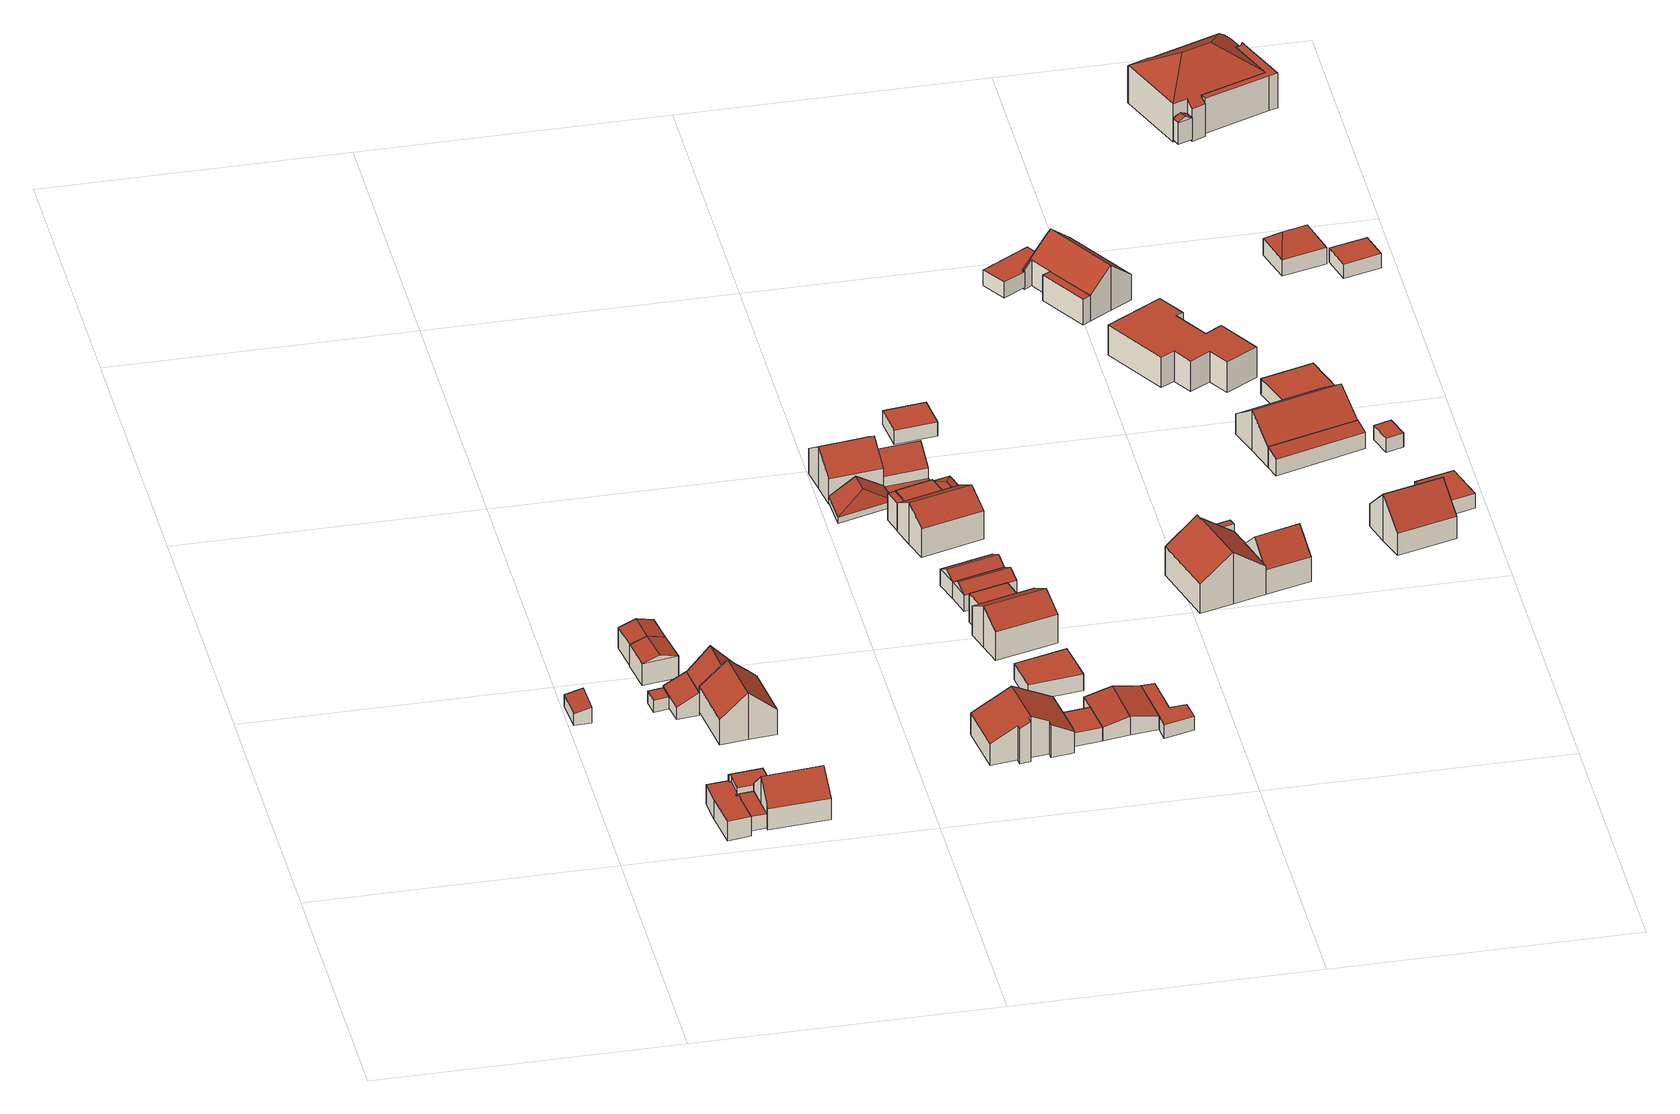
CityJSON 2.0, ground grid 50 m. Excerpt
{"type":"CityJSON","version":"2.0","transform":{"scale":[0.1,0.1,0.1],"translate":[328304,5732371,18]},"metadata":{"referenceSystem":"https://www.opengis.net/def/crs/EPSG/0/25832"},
"CityObjects":{
"building1":{"type":"Building","attributes":{"Geometrietyp2DReferenz":"3000","Gemeindeschluessel":"05170048","function":"51009_1610","roofType":"2100","measuredHeight":2.96},"geometry":[{"type":"Solid","lod":"2","boundaries":[[[[0,1,2,3]],[[4,5,1,0]],[[6,7,5,4]],[[3,2,7,6]],[[4,0,3,6]],[[1,5,7,2]]]],"semantics":{"surfaces":[{"type":"WallSurface"},{"type":"RoofSurface"},{"type":"GroundSurface"}],"values":[[0,0,0,0,1,2]]}}]},
"building2":{"type":"Building","attributes":{"Geometrietyp2DReferenz":"3000","Gemeindeschluessel":"05170048","function":"51009_1610","roofType":"1000","measuredHeight":3.52},"geometry":[{"type":"Solid","lod":"2","boundaries":[[[[8,9,10,11]],[[12,13,9,8]],[[14,15,13,12]],[[16,17,15,14]],[[18,19,17,16]],[[20,21,19,18]],[[22,23,21,20]],[[24,25,23,22]],[[26,27,25,24]],[[28,29,27,26]],[[30,31,29,28]],[[32,33,31,30]],[[11,10,33,32]],[[30,28,26,24,22,20,18,16,14,12,8,11,32]],[[9,13,15,17,19,21,23,25,27,29,31,33,10]]]],"semantics":{"surfaces":[{"type":"WallSurface"},{"type":"RoofSurface"},{"type":"GroundSurface"}],"values":[[0,0,0,0,0,0,0,0,0,0,0,0,0,1,2]]}}]},
"building3":{"type":"Building","attributes":{"Geometrietyp2DReferenz":"3000","Gemeindeschluessel":"05170048","function":"31001_1010","roofType":"1000","measuredHeight":2.51},"address":[{"country":"Germany","locality":"Wesel","thoroughfareNumber":"421","thoroughfareName":"Bergerfurth"}],"geometry":[{"type":"Solid","lod":"2","boundaries":[[[[34,35,36,37]],[[26,38,35,34]],[[24,39,38,26]],[[22,40,39,24]],[[20,41,40,22]],[[18,42,41,20]],[[16,43,42,18]],[[14,44,43,16]],[[37,36,44,14]],[[16,18,20,22,24,26,34,37,14]],[[35,38,39,40,41,42,43,44,36]]]],"semantics":{"surfaces":[{"type":"WallSurface"},{"type":"RoofSurface"},{"type":"GroundSurface"}],"values":[[0,0,0,0,0,0,0,0,0,1,2]]}}]},
"building4":{"type":"Building","attributes":{"Geometrietyp2DReferenz":"3000","Gemeindeschluessel":"05170048","function":"31001_2463","roofType":"1000","measuredHeight":3.74},"address":[{"country":"Germany","locality":"Wesel","thoroughfareNumber":"421","thoroughfareName":"Bergerfurth"}],"geometry":[{"type":"Solid","lod":"2","boundaries":[[[[45,46,47,48]],[[49,50,46,45]],[[51,52,50,49]],[[53,54,52,51]],[[55,56,54,53]],[[57,36,56,55]],[[58,44,36,57]],[[48,47,44,58]],[[57,55,53,51,49,45,48,58]],[[46,50,52,54,56,36,44,47]]]],"semantics":{"surfaces":[{"type":"WallSurface"},{"type":"RoofSurface"},{"type":"GroundSurface"}],"values":[[0,0,0,0,0,0,0,0,1,2]]}}]},
"building5":{"type":"Building","attributes":{"Geometrietyp2DReferenz":"3000","Gemeindeschluessel":"05170048","function":"31001_2723","roofType":"1000","measuredHeight":2.16},"address":[{"country":"Germany","locality":"Wesel","thoroughfareNumber":"423","thoroughfareName":"Bergerfurth"}],"geometry":[{"type":"Solid","lod":"2","boundaries":[[[[59,60,61,62]],[[63,64,60,59]],[[65,66,64,63]],[[62,61,66,65]],[[63,59,62,65]],[[60,64,66,61]]]],"semantics":{"surfaces":[{"type":"WallSurface"},{"type":"RoofSurface"},{"type":"GroundSurface"}],"values":[[0,0,0,0,1,2]]}}]},
"building6":{"type":"Building","attributes":{"Geometrietyp2DReferenz":"3000","Gemeindeschluessel":"05170048","function":"31001_2723","roofType":"2100","measuredHeight":4.08},"address":[{"country":"Germany","locality":"Wesel","thoroughfareNumber":"423","thoroughfareName":"Bergerfurth"}],"geometry":[{"type":"Solid","lod":"2","boundaries":[[[[67,68,69,70]],[[71,72,68,67]],[[73,74,72,71]],[[75,76,74,73]],[[70,69,76,75]],[[73,71,67,70,75]],[[68,72,74,76,69]]]],"semantics":{"surfaces":[{"type":"WallSurface"},{"type":"RoofSurface"},{"type":"GroundSurface"}],"values":[[0,0,0,0,0,1,2]]}}]},
"building7":{"type":"Building","attributes":{"Geometrietyp2DReferenz":"3000","Gemeindeschluessel":"05170048","function":"31001_1010","roofType":"3100","measuredHeight":7.66},"address":[{"country":"Germany","locality":"Wesel","thoroughfareNumber":"421","thoroughfareName":"Bergerfurth"}],"geometry":[{"type":"Solid","lod":"2","boundaries":[[[[77,78,79,80]],[[81,82,78,77]],[[83,84,82,81]],[[85,86,84,83]],[[87,88,86,85]],[[89,90,88,87]],[[91,92,90,89]],[[80,79,92,91]],[[87,85,83,81,89]],[[77,80,91,89,81]],[[78,82,84,86,88,90,92,79]]]],"semantics":{"surfaces":[{"type":"WallSurface"},{"type":"RoofSurface"},{"type":"GroundSurface"}],"values":[[0,0,0,0,0,0,0,0,1,1,2]]}}]},
"building8":{"type":"Building","attributes":{"Geometrietyp2DReferenz":"3000","Gemeindeschluessel":"05170048","function":"31001_2463","roofType":"3100","measuredHeight":4.9},"address":[{"country":"Germany","locality":"Wesel","thoroughfareNumber":"423","thoroughfareName":"Bergerfurth"}],"geometry":[{"type":"Solid","lod":"2","boundaries":[[[[93,94,95,96]],[[97,98,94,93]],[[99,100,98,97]],[[96,95,100,99]],[[93,101,97]],[[99,102,96]],[[96,102,101,93]],[[97,101,102,99]],[[94,98,100,95]]]],"semantics":{"surfaces":[{"type":"WallSurface"},{"type":"RoofSurface"},{"type":"GroundSurface"}],"values":[[0,0,0,0,0,0,1,1,2]]}}]},
"building9":{"type":"Building","attributes":{"Geometrietyp2DReferenz":"3000","Gemeindeschluessel":"05170048","function":"31001_2463","roofType":"3100","measuredHeight":4.77},"address":[{"country":"Germany","locality":"Wesel","thoroughfareNumber":"423","thoroughfareName":"Bergerfurth"}],"geometry":[{"type":"Solid","lod":"2","boundaries":[[[[96,103,104,105]],[[99,106,103,96]],[[107,108,106,99]],[[105,104,108,107]],[[96,102,99]],[[107,109,105]],[[105,109,102,96]],[[99,102,109,107]],[[103,106,108,104]]]],"semantics":{"surfaces":[{"type":"WallSurface"},{"type":"RoofSurface"},{"type":"GroundSurface"}],"values":[[0,0,0,0,0,0,1,1,2]]}}]},
"building10":{"type":"Building","attributes":{"Geometrietyp2DReferenz":"3000","Gemeindeschluessel":"05170048","function":"31001_1010","roofType":"3100","measuredHeight":8.65},"address":[{"country":"Germany","locality":"Wesel","thoroughfareNumber":"423","thoroughfareName":"Bergerfurth"}],"geometry":[{"type":"Solid","lod":"2","boundaries":[[[[110,111,112,113]],[[114,115,111,110]],[[116,117,115,114]],[[118,119,117,116]],[[120,121,119,118]],[[122,123,121,120]],[[113,112,123,122]],[[114,110,113,116]],[[122,120,118,116,113]],[[111,115,117,119,121,123,112]]]],"semantics":{"surfaces":[{"type":"WallSurface"},{"type":"RoofSurface"},{"type":"GroundSurface"}],"values":[[0,0,0,0,0,0,0,1,1,2]]}}]},
"building11":{"type":"Building","attributes":{"Geometrietyp2DReferenz":"3000","Gemeindeschluessel":"05170048","function":"31001_2723","roofType":"3100","measuredHeight":7.25},"address":[{"country":"Germany","locality":"Wesel","thoroughfareNumber":"423","thoroughfareName":"Bergerfurth"}],"geometry":[{"type":"Solid","lod":"2","boundaries":[[[[124,119,125,126]],[[127,115,119,124]],[[128,129,115,127]],[[126,125,129,128]],[[124,130,127]],[[128,131,126]],[[126,131,130,124]],[[127,130,131,128]],[[119,115,129,125]]]],"semantics":{"surfaces":[{"type":"WallSurface"},{"type":"RoofSurface"},{"type":"GroundSurface"}],"values":[[0,0,0,0,0,0,1,1,2]]}}]},
"building12":{"type":"Building","attributes":{"Geometrietyp2DReferenz":"3000","Gemeindeschluessel":"05170048","function":"31001_1010","roofType":"3100","measuredHeight":7.56},"address":[{"country":"Germany","locality":"Wesel","thoroughfareNumber":"418","thoroughfareName":"Bergerfurth"}],"geometry":[{"type":"Solid","lod":"2","boundaries":[[[[132,133,134,135]],[[136,137,133,132]],[[138,139,137,136]],[[140,141,139,138]],[[142,143,141,140]],[[144,145,143,142]],[[146,147,145,144]],[[148,149,147,146]],[[150,151,149,148]],[[152,153,151,150]],[[154,155,153,152]],[[156,157,155,154]],[[158,159,157,156]],[[135,134,159,158]],[[136,132,135,158,156,154,152,138]],[[150,148,146,144,142,140,138,152]],[[133,137,139,141,143,145,147,149,151,153,155,157,159,134]]]],"semantics":{"surfaces":[{"type":"WallSurface"},{"type":"RoofSurface"},{"type":"GroundSurface"}],"values":[[0,0,0,0,0,0,0,0,0,0,0,0,0,0,1,1,2]]}}]},
"building13":{"type":"Building","attributes":{"Geometrietyp2DReferenz":"3000","Gemeindeschluessel":"05170048","function":"31001_1010","roofType":"1000","measuredHeight":2.54},"address":[{"country":"Germany","locality":"Wesel","thoroughfareNumber":"418","thoroughfareName":"Bergerfurth"}],"geometry":[{"type":"Solid","lod":"2","boundaries":[[[[160,161,162,163]],[[164,165,161,160]],[[166,167,165,164]],[[163,162,167,166]],[[164,160,163,166]],[[161,165,167,162]]]],"semantics":{"surfaces":[{"type":"WallSurface"},{"type":"RoofSurface"},{"type":"GroundSurface"}],"values":[[0,0,0,0,1,2]]}}]},
"building14":{"type":"Building","attributes":{"Geometrietyp2DReferenz":"3000","Gemeindeschluessel":"05170048","function":"51009_1610","roofType":"5000","measuredHeight":3.92},"geometry":[{"type":"Solid","lod":"2","boundaries":[[[[168,169,170,171]],[[172,173,169,168]],[[174,175,173,172]],[[171,170,175,174]],[[168,176,172]],[[174,177,171]],[[171,177,176,168]],[[172,176,177,174]],[[169,173,175,170]]]],"semantics":{"surfaces":[{"type":"WallSurface"},{"type":"RoofSurface"},{"type":"GroundSurface"}],"values":[[0,0,0,0,1,0,1,1,2]]}}]},
"building15":{"type":"Building","attributes":{"Geometrietyp2DReferenz":"3000","Gemeindeschluessel":"05170048","function":"31001_2463","roofType":"1000","measuredHeight":3.03},"address":[{"country":"Germany","locality":"Wesel","thoroughfareNumber":"418","thoroughfareName":"Bergerfurth"}],"geometry":[{"type":"Solid","lod":"2","boundaries":[[[[178,179,180,181]],[[182,183,179,178]],[[184,185,183,182]],[[186,187,185,184]],[[181,180,187,186]],[[184,182,178,181,186]],[[179,183,185,187,180]]]],"semantics":{"surfaces":[{"type":"WallSurface"},{"type":"RoofSurface"},{"type":"GroundSurface"}],"values":[[0,0,0,0,0,1,2]]}}]},
"building16":{"type":"Building","attributes":{"Geometrietyp2DReferenz":"3000","Gemeindeschluessel":"05170048","function":"51009_1610","roofType":"1000","measuredHeight":5.06},"geometry":[{"type":"Solid","lod":"2","boundaries":[[[[188,189,190,191]],[[192,193,189,188]],[[194,195,193,192]],[[191,190,195,194]],[[192,188,191,194]],[[189,193,195,190]]]],"semantics":{"surfaces":[{"type":"WallSurface"},{"type":"RoofSurface"},{"type":"GroundSurface"}],"values":[[0,0,0,0,1,2]]}}]},
"building17":{"type":"Building","attributes":{"Gemeindeschluessel":"05170048","Geometrietyp2DReferenz":"3000","function":"31001_1010"},"address":[{"country":"Germany","locality":"Wesel","thoroughfareNumber":"10a","thoroughfareName":"Bergerfurth"}],"children":["building17-1","building17-2"]},
"building17-1":{"type":"BuildingPart","attributes":{"roofType":"3100","measuredHeight":7.58},"parents":["building17"],"geometry":[{"type":"Solid","lod":"2","boundaries":[[[[196,197,198,199]],[[200,201,197,196]],[[202,203,201,200]],[[204,205,203,202]],[[206,207,205,204]],[[208,209,210,211]],[[199,198,209,208]],[[208,211,206,204,202,199]],[[200,196,199,202]],[[197,201,203,205,207,210,209,198]],[[211,210,207,206]]]],"semantics":{"surfaces":[{"type":"WallSurface"},{"type":"RoofSurface"},{"type":"GroundSurface"},{"type":"ClosureSurface"}],"values":[[0,0,0,0,0,0,0,1,1,2,3]]}}]},
"building17-2":{"type":"BuildingPart","attributes":{"roofType":"1000","measuredHeight":5.22},"parents":["building17"],"geometry":[{"type":"Solid","lod":"2","boundaries":[[[[212,213,207,206]],[[214,215,213,212]],[[211,210,215,214]],[[211,214,212,206]],[[213,215,210,207]],[[206,207,210,211]]]],"semantics":{"surfaces":[{"type":"WallSurface"},{"type":"RoofSurface"},{"type":"GroundSurface"},{"type":"ClosureSurface"}],"values":[[0,0,0,1,2,3]]}}]},
"building18":{"type":"Building","attributes":{"Geometrietyp2DReferenz":"3000","Gemeindeschluessel":"05170048","function":"31001_2463","roofType":"3100","measuredHeight":4.27},"address":[{"country":"Germany","locality":"Wesel","thoroughfareNumber":"10a","thoroughfareName":"Bergerfurth"}],"geometry":[{"type":"Solid","lod":"2","boundaries":[[[[216,217,218,219]],[[220,221,217,216]],[[222,223,221,220]],[[219,218,223,222]],[[216,224,220]],[[222,225,219]],[[219,225,224,216]],[[220,224,225,222]],[[217,221,223,218]]]],"semantics":{"surfaces":[{"type":"WallSurface"},{"type":"RoofSurface"},{"type":"GroundSurface"}],"values":[[0,0,0,0,0,0,1,1,2]]}}]},
"building19":{"type":"Building","attributes":{"Geometrietyp2DReferenz":"3000","Gemeindeschluessel":"05170048","function":"31001_2463","roofType":"3100","measuredHeight":4.27},"address":[{"country":"Germany","locality":"Wesel","thoroughfareNumber":"10","thoroughfareName":"Bergerfurth"}],"geometry":[{"type":"Solid","lod":"2","boundaries":[[[[226,227,228,229]],[[222,223,227,226]],[[220,221,223,222]],[[229,228,221,220]],[[226,230,222]],[[220,231,229]],[[229,231,230,226]],[[222,230,231,220]],[[227,223,221,228]]]],"semantics":{"surfaces":[{"type":"WallSurface"},{"type":"RoofSurface"},{"type":"GroundSurface"}],"values":[[0,0,0,0,0,0,1,1,2]]}}]},
"building20":{"type":"Building","attributes":{"Gemeindeschluessel":"05170048","Geometrietyp2DReferenz":"3000","function":"31001_1010"},"address":[{"country":"Germany","locality":"Wesel","thoroughfareNumber":"424","thoroughfareName":"Bergerfurth"}],"children":["building20-1","building20-2"]},
"building20-1":{"type":"BuildingPart","attributes":{"roofType":"3100","measuredHeight":7.68},"parents":["building20"],"geometry":[{"type":"MultiSurface","lod":"2","boundaries":[[[232,233,234,235]],[[236,237,233,232]],[[238,239,237,236]],[[240,241,239,238]],[[242,243,241,240]],[[244,245,243,242]],[[236,232,235,246,238]],[[244,242,240,238,246]],[[234,233,237,239,241,243,245,247]],[[248,249,234,247]],[[246,235,250,251,252]],[[253,250,249,248]],[[252,251,250,253]],[[246,252,254,244]],[[255,248,247,245]],[[253,248,255,254]],[[253,254,252]]],"semantics":{"surfaces":[{"type":"WallSurface"},{"type":"RoofSurface"},{"type":"GroundSurface"},{"type":"ClosureSurface"}],"values":[0,0,0,0,0,0,1,1,2,0,0,3,3,0,0,3,3]}}]},
"building20-2":{"type":"BuildingPart","attributes":{"roofType":"3100","measuredHeight":5.65},"address":[{"country":"Germany","locality":"Wesel","thoroughfareNumber":"424","thoroughfareName":"Bergerfurth"}],"parents":["building20"],"geometry":[{"type":"MultiSurface","lod":"2","boundaries":[[[250,249,256,257]],[[258,259,255,254]],[[257,256,259,258]],[[258,260,257]],[[257,260,251,250]],[[254,251,260,258]],[[249,255,259,256]],[[250,253,248,249]],[[253,254,255,248]],[[252,253,250,251]],[[254,253,252]]],"semantics":{"surfaces":[{"type":"WallSurface"},{"type":"RoofSurface"},{"type":"GroundSurface"},{"type":"ClosureSurface"}],"values":[0,0,0,0,1,1,2,3,3,3,3]}}]},
"building21":{"type":"Building","attributes":{"Geometrietyp2DReferenz":"3000","Gemeindeschluessel":"05170048","function":"31001_2120","roofType":"3100","measuredHeight":3.45},"address":[{"country":"Germany","locality":"Wesel","thoroughfareNumber":"418","thoroughfareName":"Bergerfurth"}],"geometry":[{"type":"Solid","lod":"2","boundaries":[[[[160,161,261,262]],[[163,162,161,160]],[[263,264,162,163]],[[265,266,264,263]],[[267,268,266,265]],[[269,270,268,267]],[[262,261,270,269]],[[263,163,160,262,265]],[[269,267,265,262]],[[161,162,264,266,268,270,261]]]],"semantics":{"surfaces":[{"type":"WallSurface"},{"type":"RoofSurface"},{"type":"GroundSurface"}],"values":[[0,0,0,0,0,0,0,1,1,2]]}}]},
"building22":{"type":"Building","attributes":{"Gemeindeschluessel":"05170048","Geometrietyp2DReferenz":"3000","function":"31001_1010"},"address":[{"country":"Germany","locality":"Wesel","thoroughfareNumber":"10","thoroughfareName":"Bergerfurth"}],"children":["building22-1","building22-2"]},
"building22-1":{"type":"BuildingPart","attributes":{"roofType":"3100","measuredHeight":7.56},"parents":["building22"],"geometry":[{"type":"Solid","lod":"2","boundaries":[[[[271,272,273,274]],[[275,276,272,271]],[[277,278,276,275]],[[279,280,278,277]],[[281,282,280,279]],[[283,284,285,286]],[[274,273,284,283]],[[283,286,281,279,277,274]],[[275,271,274,277]],[[272,276,278,280,282,285,284,273]],[[286,285,282,281]]]],"semantics":{"surfaces":[{"type":"WallSurface"},{"type":"RoofSurface"},{"type":"GroundSurface"},{"type":"ClosureSurface"}],"values":[[0,0,0,0,0,0,0,1,1,2,3]]}}]},
"building22-2":{"type":"BuildingPart","attributes":{"roofType":"1000","measuredHeight":5.2},"parents":["building22"],"geometry":[{"type":"Solid","lod":"2","boundaries":[[[[287,288,289,290]],[[286,285,288,287]],[[290,289,282,281]],[[286,287,290,281]],[[288,285,282,289]],[[281,282,285,286]]]],"semantics":{"surfaces":[{"type":"WallSurface"},{"type":"RoofSurface"},{"type":"GroundSurface"},{"type":"ClosureSurface"}],"values":[[0,0,0,1,2,3]]}}]},
"building23":{"type":"Building","attributes":{"Geometrietyp2DReferenz":"3000","Gemeindeschluessel":"05170048","function":"51009_1610","roofType":"1000","measuredHeight":0.858},"geometry":[{"type":"Solid","lod":"2","boundaries":[[[[291,292,293,294]],[[295,296,292,291]],[[297,169,296,295]],[[298,170,169,297]],[[294,293,170,298]],[[297,295,291,294,298]],[[292,296,169,170,293]]]],"semantics":{"surfaces":[{"type":"WallSurface"},{"type":"RoofSurface"},{"type":"GroundSurface"}],"values":[[0,0,0,0,0,1,2]]}}]},
"building24":{"type":"Building","attributes":{"Geometrietyp2DReferenz":"3000","Gemeindeschluessel":"05170048","function":"51009_1610","roofType":"5000","measuredHeight":5.21},"geometry":[{"type":"Solid","lod":"2","boundaries":[[[[299,300,301,302]],[[303,304,300,299]],[[305,306,304,303]],[[302,301,306,305]],[[299,307,303]],[[305,308,302]],[[302,308,307,299]],[[303,307,308,305]],[[300,304,306,301]]]],"semantics":{"surfaces":[{"type":"WallSurface"},{"type":"RoofSurface"},{"type":"GroundSurface"}],"values":[[0,0,0,0,1,0,1,1,2]]}}]},
"building25":{"type":"Building","attributes":{"Geometrietyp2DReferenz":"3000","Gemeindeschluessel":"05170048","function":"51009_1610","roofType":"1000","measuredHeight":2.46},"geometry":[{"type":"Solid","lod":"2","boundaries":[[[[309,310,311,312]],[[313,314,310,309]],[[269,270,314,313]],[[267,268,270,269]],[[315,316,268,267]],[[317,318,316,315]],[[312,311,318,317]],[[315,267,269,313,309,312,317]],[[310,314,270,268,316,318,311]]]],"semantics":{"surfaces":[{"type":"WallSurface"},{"type":"RoofSurface"},{"type":"GroundSurface"}],"values":[[0,0,0,0,0,0,0,1,2]]}}]},
"building26":{"type":"Building","attributes":{"Geometrietyp2DReferenz":"3000","Gemeindeschluessel":"05170048","function":"51009_1611","roofType":"1000","measuredHeight":2.56},"geometry":[{"type":"Solid","lod":"2","boundaries":[[[[319,320,321,322]],[[323,324,320,319]],[[325,326,324,323]],[[322,321,326,325]],[[323,319,322,325]],[[320,324,326,321]]]],"semantics":{"surfaces":[{"type":"WallSurface"},{"type":"RoofSurface"},{"type":"GroundSurface"}],"values":[[0,0,0,0,1,2]]}}]},
"building27":{"type":"Building","attributes":{"Geometrietyp2DReferenz":"3000","Gemeindeschluessel":"05170048","function":"31001_1010","roofType":"3100","measuredHeight":9.52},"address":[{"country":"Germany","locality":"Wesel","thoroughfareNumber":"12","thoroughfareName":"Bergerfurth"}],"geometry":[{"type":"Solid","lod":"2","boundaries":[[[[327,328,329,330]],[[331,332,328,327]],[[333,334,332,331]],[[335,336,334,333]],[[337,338,336,335]],[[339,340,338,337]],[[341,342,340,339]],[[343,344,342,341]],[[330,329,344,343]],[[343,341,339,337,330]],[[335,333,331,327,330,337]],[[328,332,334,336,338,340,342,344,329]]]],"semantics":{"surfaces":[{"type":"WallSurface"},{"type":"RoofSurface"},{"type":"GroundSurface"}],"values":[[0,0,0,0,0,0,0,0,0,1,1,2]]}}]},
"building28":{"type":"Building","attributes":{"Geometrietyp2DReferenz":"3000","Gemeindeschluessel":"05170048","function":"51009_1610","roofType":"1000","measuredHeight":6.58},"geometry":[{"type":"Solid","lod":"2","boundaries":[[[[345,346,347,348]],[[349,350,346,345]],[[351,352,350,349]],[[348,347,352,351]],[[349,345,348,351]],[[346,350,352,347]]]],"semantics":{"surfaces":[{"type":"WallSurface"},{"type":"RoofSurface"},{"type":"GroundSurface"}],"values":[[0,0,0,0,1,2]]}}]},
"building29":{"type":"Building","attributes":{"Geometrietyp2DReferenz":"3000","Gemeindeschluessel":"05170048","function":"31001_1010","roofType":"3100","measuredHeight":8.34},"address":[{"country":"Germany","locality":"Wesel","thoroughfareNumber":"12","thoroughfareName":"Bergerfurth"}],"geometry":[{"type":"Solid","lod":"2","boundaries":[[[[353,344,354,355]],[[356,342,344,353]],[[357,358,342,356]],[[355,354,358,357]],[[353,359,356]],[[357,360,355]],[[355,360,359,353]],[[356,359,360,357]],[[344,342,358,354]]]],"semantics":{"surfaces":[{"type":"WallSurface"},{"type":"RoofSurface"},{"type":"GroundSurface"}],"values":[[0,0,0,0,0,0,1,1,2]]}}]},
"building30":{"type":"Building","attributes":{"Geometrietyp2DReferenz":"3000","Gemeindeschluessel":"05170048","function":"31001_2463","roofType":"1000","measuredHeight":2.92},"address":[{"country":"Germany","locality":"Wesel","thoroughfareNumber":"4","thoroughfareName":"Bergerfurth"}],"geometry":[{"type":"Solid","lod":"2","boundaries":[[[[361,362,363,364]],[[365,366,362,361]],[[367,368,366,365]],[[369,370,368,367]],[[371,372,370,369]],[[364,363,372,371]],[[369,367,365,361,364,371]],[[362,366,368,370,372,363]]]],"semantics":{"surfaces":[{"type":"WallSurface"},{"type":"RoofSurface"},{"type":"GroundSurface"}],"values":[[0,0,0,0,0,0,1,2]]}}]},
"building31":{"type":"Building","attributes":{"Gemeindeschluessel":"05170048","Geometrietyp2DReferenz":"3000","function":"31001_1010"},"address":[{"country":"Germany","locality":"Wesel","thoroughfareNumber":"4","thoroughfareName":"Bergerfurth"}],"children":["building31-1","building31-2"]},
"building31-1":{"type":"BuildingPart","attributes":{"roofType":"3100","measuredHeight":8.3},"parents":["building31"],"geometry":[{"type":"Solid","lod":"2","boundaries":[[[[373,374,375,376]],[[377,378,379,380]],[[381,382,378,377]],[[383,384,382,381]],[[385,386,384,383]],[[387,388,386,385]],[[389,390,388,387]],[[391,392,390,389]],[[376,375,392,391]],[[385,383,381,377,380,373,376,387]],[[391,389,387,376]],[[374,379,378,382,384,386,388,390,392,375]],[[380,379,374,373]]]],"semantics":{"surfaces":[{"type":"WallSurface"},{"type":"RoofSurface"},{"type":"GroundSurface"},{"type":"ClosureSurface"}],"values":[[0,0,0,0,0,0,0,0,0,1,1,2,3]]}}]},
"building31-2":{"type":"BuildingPart","attributes":{"roofType":"1000","measuredHeight":4.77},"parents":["building31"],"geometry":[{"type":"Solid","lod":"2","boundaries":[[[[380,379,393,394]],[[395,396,374,373]],[[394,393,396,395]],[[373,380,394,395]],[[379,374,396,393]],[[373,374,379,380]]]],"semantics":{"surfaces":[{"type":"WallSurface"},{"type":"RoofSurface"},{"type":"GroundSurface"},{"type":"ClosureSurface"}],"values":[[0,0,0,1,2,3]]}}]},
"building32":{"type":"Building","attributes":{"Geometrietyp2DReferenz":"3000","Gemeindeschluessel":"05170048","function":"31001_1010","roofType":"1000","measuredHeight":5.61},"address":[{"country":"Germany","locality":"Wesel","thoroughfareNumber":"6","thoroughfareName":"Bergerfurth"}],"geometry":[{"type":"Solid","lod":"2","boundaries":[[[[397,398,399,400]],[[401,402,398,397]],[[403,404,402,401]],[[405,406,404,403]],[[407,408,406,405]],[[409,410,408,407]],[[411,412,410,409]],[[413,414,412,411]],[[415,416,414,413]],[[417,418,416,415]],[[419,420,418,417]],[[400,399,420,419]],[[417,415,413,411,409,407,405,403,401,397,400,419]],[[398,402,404,406,408,410,412,414,416,418,420,399]]]],"semantics":{"surfaces":[{"type":"WallSurface"},{"type":"RoofSurface"},{"type":"GroundSurface"}],"values":[[0,0,0,0,0,0,0,0,0,0,0,0,1,2]]}}]},
"building33":{"type":"Building","attributes":{"Geometrietyp2DReferenz":"3000","Gemeindeschluessel":"05170048","function":"51009_1610","roofType":"2100","measuredHeight":3.9},"geometry":[{"type":"Solid","lod":"2","boundaries":[[[[421,422,423,424]],[[425,426,422,421]],[[427,428,426,425]],[[424,423,428,427]],[[425,421,424,427]],[[422,426,428,423]]]],"semantics":{"surfaces":[{"type":"WallSurface"},{"type":"RoofSurface"},{"type":"GroundSurface"}],"values":[[0,0,0,0,1,2]]}}]},
"building34":{"type":"Building","attributes":{"Geometrietyp2DReferenz":"3000","Gemeindeschluessel":"05170048","function":"31001_1010","roofType":"3100","measuredHeight":7.41},"address":[{"country":"Germany","locality":"Wesel","thoroughfareNumber":"8","thoroughfareName":"Bergerfurth"}],"geometry":[{"type":"Solid","lod":"2","boundaries":[[[[429,430,422,431]],[[432,433,430,429]],[[434,435,433,432]],[[436,437,435,434]],[[438,439,437,436]],[[440,441,439,438]],[[442,426,441,440]],[[431,422,426,442]],[[438,436,434,432,429,440]],[[431,442,440,429]],[[430,433,435,437,439,441,426,422]]]],"semantics":{"surfaces":[{"type":"WallSurface"},{"type":"RoofSurface"},{"type":"GroundSurface"}],"values":[[0,0,0,0,0,0,0,0,1,1,2]]}}]},
"building35":{"type":"Building","attributes":{"Geometrietyp2DReferenz":"3000","Gemeindeschluessel":"05170048","function":"31001_1010","roofType":"3100","measuredHeight":8.56},"address":[{"country":"Germany","locality":"Wesel","thoroughfareNumber":"12a","thoroughfareName":"Bergerfurth"}],"geometry":[{"type":"Solid","lod":"2","boundaries":[[[[443,444,445,446]],[[447,448,444,443]],[[449,450,448,447]],[[451,452,450,449]],[[453,454,452,451]],[[455,456,454,453]],[[457,458,456,455]],[[446,445,458,457]],[[457,455,453,451,449,446]],[[447,443,446,449]],[[444,448,450,452,454,456,458,445]]]],"semantics":{"surfaces":[{"type":"WallSurface"},{"type":"RoofSurface"},{"type":"GroundSurface"}],"values":[[0,0,0,0,0,0,0,0,1,1,2]]}}]},
"building36":{"type":"Building","attributes":{"Geometrietyp2DReferenz":"3000","Gemeindeschluessel":"05170048","function":"31001_2463","roofType":"1000","measuredHeight":2.94},"address":[{"country":"Germany","locality":"Wesel","thoroughfareNumber":"8","thoroughfareName":"Bergerfurth"}],"geometry":[{"type":"Solid","lod":"2","boundaries":[[[[459,460,461,462]],[[463,464,460,459]],[[465,439,464,463]],[[466,437,439,465]],[[467,435,437,466]],[[462,461,435,467]],[[466,465,463,459,462,467]],[[460,464,439,437,435,461]]]],"semantics":{"surfaces":[{"type":"WallSurface"},{"type":"RoofSurface"},{"type":"GroundSurface"}],"values":[[0,0,0,0,0,0,1,2]]}}]},
"building37":{"type":"Building","attributes":{"Geometrietyp2DReferenz":"3000","Gemeindeschluessel":"05170048","function":"31001_2463","roofType":"1000","measuredHeight":2.72},"address":[{"country":"Germany","locality":"Wesel","thoroughfareNumber":"12a","thoroughfareName":"Bergerfurth"}],"geometry":[{"type":"Solid","lod":"2","boundaries":[[[[468,469,470,471]],[[472,473,469,468]],[[474,458,473,472]],[[475,456,458,474]],[[476,454,456,475]],[[471,470,454,476]],[[475,474,472,468,471,476]],[[469,473,458,456,454,470]]]],"semantics":{"surfaces":[{"type":"WallSurface"},{"type":"RoofSurface"},{"type":"GroundSurface"}],"values":[[0,0,0,0,0,0,1,2]]}}]},
"building38":{"type":"Building","attributes":{"Geometrietyp2DReferenz":"3000","Gemeindeschluessel":"05170048","function":"31001_2723","roofType":"1000","measuredHeight":2.6},"address":[{"country":"Germany","locality":"Wesel","thoroughfareNumber":"8","thoroughfareName":"Bergerfurth"}],"geometry":[{"type":"Solid","lod":"2","boundaries":[[[[477,478,479,480]],[[481,482,478,477]],[[483,484,482,481]],[[480,479,484,483]],[[481,477,480,483]],[[478,482,484,479]]]],"semantics":{"surfaces":[{"type":"WallSurface"},{"type":"RoofSurface"},{"type":"GroundSurface"}],"values":[[0,0,0,0,1,2]]}}]},
"building39":{"type":"Building","attributes":{"Geometrietyp2DReferenz":"3000","Gemeindeschluessel":"05170048","function":"31001_2463","roofType":"3200","measuredHeight":5.65},"address":[{"country":"Germany","locality":"Wesel","thoroughfareNumber":"3","thoroughfareName":"Bergerfurth"}],"geometry":[{"type":"Solid","lod":"2","boundaries":[[[[485,486,487,488]],[[489,490,486,485]],[[491,492,490,489]],[[488,487,492,491]],[[485,493,489]],[[491,494,488]],[[488,494,493,485]],[[489,493,494,491]],[[486,490,492,487]]]],"semantics":{"surfaces":[{"type":"WallSurface"},{"type":"RoofSurface"},{"type":"GroundSurface"}],"values":[[0,0,0,0,1,1,1,1,2]]}}]},
"building40":{"type":"Building","attributes":{"Geometrietyp2DReferenz":"3000","Gemeindeschluessel":"05170048","function":"51009_1610","roofType":"3100","measuredHeight":4.64},"geometry":[{"type":"Solid","lod":"2","boundaries":[[[[495,496,497,498]],[[499,500,496,495]],[[501,502,500,499]],[[498,497,502,501]],[[495,503,499]],[[501,504,498]],[[498,504,503,495]],[[499,503,504,501]],[[496,500,502,497]]]],"semantics":{"surfaces":[{"type":"WallSurface"},{"type":"RoofSurface"},{"type":"GroundSurface"}],"values":[[0,0,0,0,0,0,1,1,2]]}}]},
"building41":{"type":"Building","attributes":{"Geometrietyp2DReferenz":"3000","Gemeindeschluessel":"05170048","function":"31001_2463","roofType":"1000","measuredHeight":2.61},"address":[{"country":"Germany","locality":"Wesel","thoroughfareNumber":"5","thoroughfareName":"Bergerfurth"}],"geometry":[{"type":"Solid","lod":"2","boundaries":[[[[505,506,507,508]],[[509,510,506,505]],[[511,512,510,509]],[[508,507,512,511]],[[509,505,508,511]],[[506,510,512,507]]]],"semantics":{"surfaces":[{"type":"WallSurface"},{"type":"RoofSurface"},{"type":"GroundSurface"}],"values":[[0,0,0,0,1,2]]}}]},
"building42":{"type":"Building","attributes":{"Geometrietyp2DReferenz":"3000","Gemeindeschluessel":"05170048","function":"31001_1010","roofType":"3200","measuredHeight":10.81},"address":[{"country":"Germany","locality":"Wesel","thoroughfareNumber":"1","thoroughfareName":"Bergerfurth"}],"geometry":[{"type":"Solid","lod":"2","boundaries":[[[[513,514,515,516]],[[517,518,514,513]],[[519,520,518,517]],[[521,522,520,519]],[[523,524,522,521]],[[525,526,524,523]],[[527,528,526,525]],[[529,530,528,527]],[[531,532,530,529]],[[533,534,532,531]],[[535,536,534,533]],[[537,538,536,535]],[[539,540,538,537]],[[541,542,540,539]],[[543,544,542,541]],[[545,546,544,543]],[[547,548,546,545]],[[549,550,548,547]],[[516,515,550,549]],[[551,519,517,513,516,549,547,545,552]],[[545,543,541,539,537,535,533,552]],[[552,533,531,529,527,525,523,521,551]],[[521,519,551]],[[514,518,520,522,524,526,528,530,532,534,536,538,540,542,544,546,548,550,515]]]],"semantics":{"surfaces":[{"type":"WallSurface"},{"type":"RoofSurface"},{"type":"GroundSurface"}],"values":[[0,0,0,0,0,0,0,0,0,0,0,0,0,0,0,0,0,0,0,1,1,1,1,2]]}}]},
"building43":{"type":"Building","attributes":{"Geometrietyp2DReferenz":"3000","Gemeindeschluessel":"05170048","function":"51009_1610","roofType":"1000","measuredHeight":3.8},"geometry":[{"type":"Solid","lod":"2","boundaries":[[[[553,554,555,556]],[[557,538,554,553]],[[558,536,538,557]],[[559,532,536,558]],[[560,530,532,559]],[[561,528,530,560]],[[562,563,528,561]],[[556,555,563,562]],[[561,560,559,558,557,553,556,562]],[[554,538,536,532,530,528,563,555]]]],"semantics":{"surfaces":[{"type":"WallSurface"},{"type":"RoofSurface"},{"type":"GroundSurface"}],"values":[[0,0,0,0,0,0,0,0,1,2]]}}]},
"building44":{"type":"Building","attributes":{"Geometrietyp2DReferenz":"3000","Gemeindeschluessel":"05170048","function":"51009_1610","roofType":"1000","measuredHeight":6.39},"geometry":[{"type":"Solid","lod":"2","boundaries":[[[[564,565,566,567]],[[568,569,565,564]],[[570,571,569,568]],[[572,573,571,570]],[[543,574,573,572]],[[575,576,574,543]],[[577,578,576,575]],[[579,580,578,577]],[[567,566,580,579]],[[577,575,543,572,570,568,564,567,579]],[[565,569,571,573,574,576,578,580,566]]]],"semantics":{"surfaces":[{"type":"WallSurface"},{"type":"RoofSurface"},{"type":"GroundSurface"}],"values":[[0,0,0,0,0,0,0,0,0,1,2]]}}]}
},
"vertices":[
[35,447,36],[35,447,7],[5,446,7],[5,446,28],[37,392,36],[37,392,7],[8,391,28],[8,391,7],
[194,114,60],[194,114,24],[193,117,24],[193,117,60],[197,114,60],[197,114,24],[199,78,60],[199,78,24],[196,78,60],[196,78,24],[196,74,60],[196,74,24],[201,74,60],[201,74,24],[202,63,60],[202,63,24],[201,63,60],[201,63,24],[207,13,60],[207,13,24],[169,8,60],[169,8,24],[161,70,60],[161,70,24],[158,114,60],[158,114,24],
[232,16,60],[232,16,34],[225,81,34],[225,81,60],[207,13,34],[201,63,34],[202,63,34],[201,74,34],[196,74,34],[196,78,34],[199,78,34],
[194,114,71],[194,114,34],[197,114,34],[197,114,71],[193,117,71],[193,117,34],[196,118,71],[196,118,34],[248,124,71],[248,124,34],[252,84,71],[252,84,34],[225,81,71],[199,78,71],
[130,376,46],[130,376,24],[155,381,24],[155,381,46],[127,404,46],[127,404,24],[152,408,46],[152,408,24],
[152,408,50],[152,408,27],[155,381,27],[155,381,50],[189,412,68],[189,412,27],[196,350,68],[196,350,27],[160,345,50],[160,345,27],
[232,16,83],[232,16,35],[232,8,35],[232,8,74],[229,44,111],[229,44,35],[225,81,74],[225,81,35],[252,84,74],[252,84,35],[326,91,74],[326,91,35],[329,54,111],[329,54,35],[333,17,74],[333,17,35],
[188,466,61],[188,466,21],[179,522,21],[179,522,61],[129,456,61],[129,456,21],[121,512,61],[121,512,21],[158,461,70],[150,517,70],
[179,522,23],[171,572,23],[171,572,61],[121,512,23],[114,562,61],[114,562,23],[143,567,70],
[208,253,80],[208,253,34],[254,259,34],[254,259,120],[196,350,80],[196,350,34],[242,355,120],[242,355,34],[272,359,94],[272,359,34],[288,361,80],[288,361,34],[300,264,80],[300,264,34],
[272,359,67],[265,422,34],[265,422,67],[196,350,67],[189,412,67],[189,412,34],[234,354,107],[227,417,107],
[695,101,104],[695,101,44],[732,106,44],[732,106,84],[694,112,104],[694,112,44],[665,108,119],[665,108,44],[661,108,117],[661,108,44],[662,97,117],[662,97,44],[644,94,108],[644,94,44],[643,105,107],[643,105,44],[599,99,84],[599,99,44],[587,188,84],[587,188,44],[653,197,119],[653,197,44],[719,206,84],[719,206,44],[723,177,84],[723,177,44],[731,118,84],[731,118,44],
[780,125,72],[780,125,47],[773,184,47],[773,184,72],[731,118,72],[731,118,47],[723,177,72],[723,177,47],
[600,824,56],[600,824,45],[592,867,45],[592,867,56],[507,796,56],[507,796,45],[504,855,56],[504,855,45],[552,823,84],[548,861,84],
[769,341,77],[769,341,47],[682,318,47],[682,318,77],[770,337,77],[770,337,47],[780,267,77],[780,267,47],[691,255,77],[691,255,47],
[602,752,101],[602,752,51],[593,783,51],[593,783,101],[589,749,101],[589,749,51],[581,780,101],[581,780,51],
[768,401,101],[768,401,48],[758,440,48],[758,440,124],[665,373,101],[665,373,48],[654,412,124],[654,412,48],[644,450,101],[644,450,48],[656,454,101],[656,454,48],[747,479,101],[747,479,48],[718,471,48],[718,471,101],
[647,485,101],[647,485,48],[710,502,101],[710,502,48],
[645,515,78],[645,515,48],[732,539,48],[732,539,78],[635,554,78],[635,554,48],[721,578,78],[721,578,48],[640,535,90],[727,558,90],
[710,617,78],[710,617,48],[624,593,48],[624,593,78],[716,597,90],[629,573,90],
[592,867,88],[592,867,42],[592,869,42],[592,869,90],[504,855,88],[504,855,42],[498,900,119],[498,900,42],[492,944,88],[492,944,42],[581,956,88],[581,956,42],[584,936,102],[584,936,42],[587,911,119],[587,911,42],[587,911,43],[592,869,43],[592,869,71],[588,903,100],[587,911,92],[587,911,71],[584,936,71],[584,936,43],
[665,878,43],[665,878,71],[655,945,71],[655,945,43],[660,912,100],
[825,132,47],[825,132,82],[769,213,72],[769,213,47],[815,219,82],[815,219,47],[861,226,72],[861,226,47],[871,138,72],[871,138,47],
[715,701,102],[715,701,50],[704,739,50],[704,739,126],[611,671,102],[611,671,50],[600,710,126],[600,710,50],[589,749,102],[589,749,50],[602,752,102],[602,752,50],[693,778,102],[693,778,50],[664,770,50],[664,770,102],
[655,801,102],[655,801,50],[593,783,50],[593,783,102],
[665,878,53],[665,878,45],[592,869,45],[592,869,53],[669,844,53],[669,844,45],[600,824,53],[592,867,53],
[655,801,99],[655,801,51],[664,770,51],[664,770,99],[684,810,99],[684,810,51],[693,778,99],[693,778,51],[675,788,103],[679,774,103],
[924,126,72],[924,126,47],[919,161,47],[919,161,72],[874,113,72],[874,113,47],[883,227,72],[883,227,47],[891,158,72],[891,158,47],
[706,1005,67],[706,1005,41],[700,1062,41],[700,1062,67],[636,996,67],[636,996,41],[630,1053,67],[630,1053,41],
[998,436,101],[998,436,48],[1053,451,48],[1053,451,143],[967,550,101],[967,550,48],[1020,565,142],[1020,565,48],[1023,553,142],[1023,553,48],[1024,553,143],[1024,553,48],[1079,568,101],[1079,568,48],[1086,541,101],[1086,541,48],[1107,466,101],[1107,466,48],
[1079,568,115],[1079,568,49],[1075,580,49],[1075,580,115],[1023,553,115],[1023,553,49],[1020,565,115],[1020,565,49],
[1107,466,93],[1182,487,48],[1182,487,93],[1086,541,93],[1161,562,93],[1161,562,48],[1097,504,131],[1172,525,131],
[858,1391,73],[858,1391,44],[883,1351,44],[883,1351,73],[937,1439,73],[937,1439,44],[960,1402,73],[960,1402,44],[917,1375,73],[917,1375,44],[919,1372,73],[919,1372,44],
[1000,1266,88],[1000,1266,41],[1036,1288,41],[1036,1288,124],[932,1380,88],[932,1380,41],[953,1344,41],[953,1344,88],[919,1372,76],[919,1372,41],[917,1375,76],[917,1375,41],[960,1402,118],[960,1402,41],[967,1405,124],[967,1405,41],[1003,1427,88],[1003,1427,41],[1073,1310,88],[1073,1310,41],
[940,1337,41],[940,1337,88],[987,1258,88],[987,1258,41],
[1127,1181,95],[1127,1181,39],[1100,1227,39],[1100,1227,95],[1115,1175,95],[1115,1175,39],[1149,1118,95],[1149,1118,39],[1177,1135,95],[1177,1135,39],[1218,1065,95],[1218,1065,39],[1165,1034,95],[1165,1034,39],[1145,1068,95],[1145,1068,39],[1111,1048,95],[1111,1048,39],[1092,1081,95],[1092,1081,39],[1069,1068,95],[1069,1068,39],[1008,1172,95],[1008,1172,39],
[1182,806,87],[1182,806,48],[1189,782,48],[1189,782,78],[1331,850,87],[1331,850,48],[1338,827,78],[1338,827,48],
[1167,857,122],[1167,857,48],[1182,806,85],[1152,907,85],[1152,907,48],[1235,932,85],[1235,932,48],[1301,951,85],[1301,951,48],[1302,948,87],[1302,948,48],[1316,901,122],[1316,901,48],[1331,850,85],
[1424,555,90],[1424,555,49],[1412,599,49],[1412,599,135],[1326,528,90],[1326,528,49],[1313,572,135],[1313,572,49],[1301,616,90],[1301,616,49],[1397,642,90],[1397,642,49],[1400,643,90],[1400,643,49],[1408,614,119],[1408,614,49],
[1299,1031,77],[1299,1031,48],[1212,1006,48],[1212,1006,77],[1322,954,77],[1322,954,48],[1302,948,77],[1301,951,77],[1235,932,77],
[1450,700,76],[1450,700,49],[1385,682,49],[1385,682,76],[1469,631,76],[1469,631,49],[1408,614,76],[1400,643,76],[1397,642,76],
[1396,819,74],[1396,819,48],[1385,858,48],[1385,858,74],[1367,810,74],[1367,810,48],[1356,849,74],[1356,849,48],
[1311,1318,77],[1311,1318,47],[1384,1337,47],[1384,1337,77],[1294,1381,77],[1294,1381,47],[1367,1400,77],[1367,1400,47],[1318,1354,104],[1360,1365,104],
[1255,1724,79],[1255,1724,40],[1250,1738,40],[1250,1738,79],[1231,1715,79],[1231,1715,40],[1226,1729,79],[1226,1729,40],[1243,1720,86],[1238,1734,86],
[1451,1353,76],[1451,1353,50],[1388,1337,50],[1388,1337,76],[1463,1305,76],[1463,1305,50],[1401,1288,76],[1401,1288,50],
[1255,1724,96],[1255,1724,36],[1277,1733,36],[1277,1733,96],[1250,1738,106],[1250,1738,36],[1226,1729,106],[1226,1729,36],[1181,1846,106],[1181,1846,36],[1180,1849,103],[1180,1849,36],[1184,1858,99],[1184,1858,36],[1217,1870,99],[1217,1870,36],[1226,1867,103],[1226,1867,36],[1227,1863,106],[1227,1863,36],[1335,1904,106],[1335,1904,36],[1343,1907,100],[1343,1907,36],[1352,1903,95],[1352,1903,36],[1364,1873,95],[1364,1873,36],[1360,1865,99],[1360,1865,36],[1352,1862,106],[1352,1862,36],[1381,1788,106],[1381,1788,36],[1382,1785,104],[1382,1785,36],[1273,1744,104],[1273,1744,36],[1257,1808,145],[1305,1826,145],
[1350,1910,74],[1350,1910,36],[1346,1919,36],[1346,1919,74],[1352,1903,74],[1343,1907,74],[1227,1863,74],[1226,1867,74],[1217,1870,74],[1223,1873,74],[1223,1873,36],
[1386,1774,106],[1386,1774,42],[1400,1779,42],[1400,1779,106],[1277,1733,106],[1277,1733,42],[1273,1744,106],[1273,1744,42],[1382,1785,106],[1382,1785,42],[1352,1862,42],[1360,1865,106],[1360,1865,42],[1364,1873,106],[1364,1873,42],[1366,1867,106],[1366,1867,42]
]}
